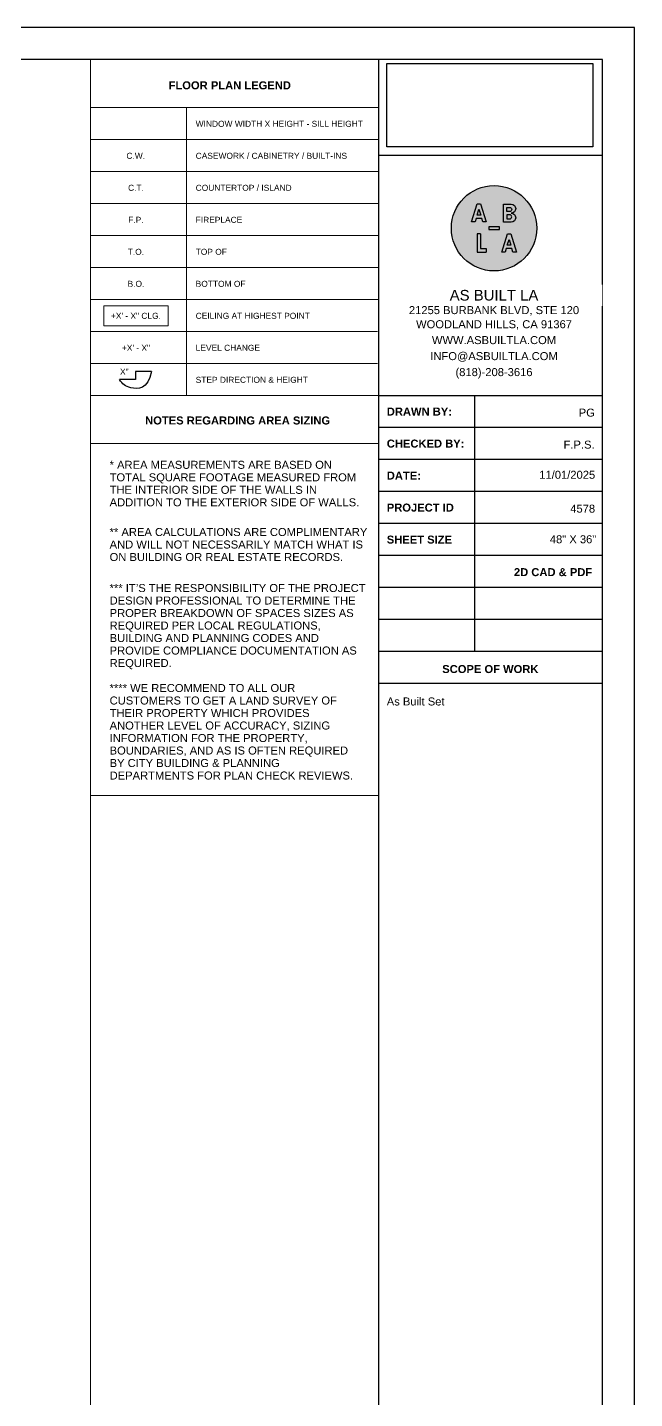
# Model space of a CAD drawing. Header units: inches. Extents: x -2078 to 106214, y -964 to 6385.
# Drawn here: x 74415 to 74870, y 3628 to 4657 of the extents above; entities that cross this region are included whole.
import ezdxf

# ---------------------------------------------------------------- set-up
doc = ezdxf.new("R2010")
doc.units = ezdxf.units.IN
doc.header["$MEASUREMENT"] = 0
doc.set_wipeout_variables(frame=1)
doc.layers.add('A-ANNO', color=2, linetype='Continuous', lineweight=5)
doc.layers.add('A-DETAIL-2', color=20, linetype='Continuous', lineweight=25)
doc.layers.add('A-HATCH', color=9, linetype='Continuous')
doc.layers.add('A-TB', color=7, linetype='Continuous')
doc.styles.add('Arial_3', font='arial.ttf', dxfattribs={"height": 0.125})
doc.styles.add('Arial_5', font='arial.ttf', dxfattribs={"height": 0.09375})
doc.styles.add('Arial_B_2', font='arialbd.ttf', dxfattribs={"height": 0.125})
doc.styles.add('JC', font='arial.ttf', dxfattribs={"height": 0.125})
picture_1 = doc.add_image_def('image1.png', size_in_pixel=(151, 61))

# ---------------------------------------------------------------- blocks, each defined once
blk = doc.blocks.new('JC_TB_48x36 - JC_TB_4836-1441736-Floor Plans')
at = {"layer": 'A-TB'}
for p, q in [((47.997, 24.012), (-0.003, 24.012)), ((47.997, -11.988), (47.997, 24.012)), ((47.497, 23.512), (0.747, 23.512)), ((47.497, 18.262), (43.997, 18.262)), ((47.497, 17.762), (43.997, 17.762)), ((47.497, 17.262), (43.997, 17.262)), ((47.497, 16.762), (43.997, 16.762)), ((47.497, 16.262), (43.997, 16.262)), ((47.497, 15.762), (43.997, 15.762)), ((47.497, 15.262), (43.997, 15.262)), ((47.497, 14.762), (43.997, 14.762)), ((47.497, 14.262), (43.997, 14.262)), ((47.497, 13.762), (43.997, 13.762))]:
    blk.add_line(p, q, dxfattribs=at)
at = {"layer": 'A-TB', "char_height": 0.125, "attachment_point": 1, "bg_fill": 3, "box_fill_scale": 1.25, "bg_fill_color": 256, "bg_fill_true_color": 13158600, "bg_fill_transparency": 0}
for s, insert, width, style in [('DRAWN BY:', (44.126, 18.073), 1.22463, 'Arial_B_2'), ('CHECKED BY:', (44.126, 17.573), 1.4645, 'Arial_B_2'), ('DATE:', (44.126, 17.073), 0.63441, 'Arial_B_2'), ('PROJECT ID', (44.126, 16.573), 1.26566, 'Arial_B_2'), ('SHEET SIZE', (44.126, 16.073), 1.23725, 'Arial_B_2'), ('48" X 36"', (46.673, 16.078), 0.87428, 'Arial_3'), ('SCOPE OF WORK', (44.992, 14.05), 1.82747, 'Arial_B_2')]:
    blk.add_mtext(s, dxfattribs=dict(at, insert=insert, width=width, style=style))
at = {"layer": 'A-TB'}
for p, q in [((43.997, 23.512), (43.997, -11.488)), ((47.497, -11.488), (47.497, 23.512)), ((45.497, 18.262), (45.497, 14.262))]:
    blk.add_line(p, q, dxfattribs=at)
blk = doc.blocks.new('Logo - ABLA - CAD Format')
at = {"layer": 'A-HATCH', "true_color": 0xc9ee63}
h = blk.add_hatch(color=71, dxfattribs=at)
h.dxf.hatch_style = 1
h.paths.add_polyline_path([(-0.707, 0.887), (-0.79, 0.617), (-0.624, 0.617)], flags=0)
h.paths.add_polyline_path([(0.595, 0.782), (0.736, 0.782, 1), (0.736, 0.977), (0.595, 0.977)], flags=0)
h.paths.add_polyline_path([(0.595, 0.438), (0.736, 0.438, 1), (0.736, 0.632), (0.595, 0.632)], flags=0)
h.paths.add_polyline_path([(0.624, -0.797), (0.79, -0.797), (0.707, -0.527)], flags=0)
h.paths.add_polyline_path([(-2, 0, 1), (2, 0, 1)])
h.paths.add_polyline_path([(0.803, 0.283), (0.44, 0.283), (0.44, 1.132), (0.803, 1.132, -1), (0.803, 0.707, -1)], flags=16)
h.paths.add_polyline_path([(0.736, 0.438), (0.595, 0.438), (0.595, 0.632), (0.736, 0.632, -1)], flags=0)
h.paths.add_polyline_path([(0.787, -0.267), (1.048, -1.116), (0.888, -1.116), (0.839, -0.957), (0.575, -0.957), (0.526, -1.116), (0.367, -1.116), (0.627, -0.267)], flags=16)
h.paths.add_polyline_path([(0.736, 0.782), (0.595, 0.782), (0.595, 0.977), (0.736, 0.977, -1)], flags=0)
h.paths.add_polyline_path([(0.707, -0.527), (0.79, -0.797), (0.624, -0.797)], flags=0)
h.paths.add_polyline_path([(0.25, 0.062), (0.25, -0.062), (-0.25, -0.062), (-0.25, 0.062)], flags=16)
h.paths.add_polyline_path([(-0.367, 0.298), (-0.526, 0.298), (-0.575, 0.458), (-0.839, 0.458), (-0.888, 0.298), (-1.048, 0.298), (-0.787, 1.147), (-0.627, 1.147)], flags=16)
h.paths.add_polyline_path([(-0.627, -0.267), (-0.627, -0.957), (-0.367, -0.957), (-0.367, -1.116), (-0.787, -1.116), (-0.787, -0.267)], flags=16)
h.paths.add_polyline_path([(-0.624, 0.617), (-0.79, 0.617), (-0.707, 0.887)], flags=0)
at = {"layer": 'A-HATCH'}
h = blk.add_hatch(color=250, dxfattribs=at)
h.dxf.hatch_style = 1
h.paths.add_polyline_path([(-0.627, 1.147), (-0.787, 1.147), (-1.048, 0.298), (-0.888, 0.298), (-0.839, 0.458), (-0.575, 0.458), (-0.526, 0.298), (-0.367, 0.298)])
h.paths.add_polyline_path([(-0.624, 0.617), (-0.79, 0.617), (-0.707, 0.887)], flags=16)
h.paths.add_polyline_path([(0.44, 0.283), (0.803, 0.283, 1), (0.803, 0.707, 1), (0.803, 1.132), (0.44, 1.132)])
h.paths.add_polyline_path([(0.595, 0.438), (0.595, 0.632), (0.736, 0.632, -1), (0.736, 0.438)], flags=16)
h.paths.add_polyline_path([(0.595, 0.782), (0.595, 0.977), (0.736, 0.977, -1), (0.736, 0.782)], flags=16)
h.paths.add_polyline_path([(0.367, -1.116), (0.526, -1.116), (0.575, -0.957), (0.839, -0.957), (0.888, -1.116), (1.048, -1.116), (0.787, -0.267), (0.627, -0.267)])
h.paths.add_polyline_path([(0.707, -0.527), (0.79, -0.797), (0.624, -0.797)], flags=16)
h.paths.add_polyline_path([(0.25, -0.062), (0.25, 0.062), (-0.25, 0.062), (-0.25, -0.062)])
h.paths.add_polyline_path([(-0.787, -1.116), (-0.367, -1.116), (-0.367, -0.957), (-0.627, -0.957), (-0.627, -0.267), (-0.787, -0.267)])
at = {"layer": 'A-HATCH', "true_color": 0xc9ee63}
h = blk.add_hatch(color=71, dxfattribs=at)
h.dxf.hatch_style = 1
h.paths.add_polyline_path([(-0.707, 0.887), (-0.79, 0.617), (-0.624, 0.617)])
h.paths.add_polyline_path([(0.736, 0.782, 1), (0.736, 0.977), (0.595, 0.977), (0.595, 0.782)])
h.paths.add_polyline_path([(0.595, 0.632), (0.595, 0.438), (0.736, 0.438, 1), (0.736, 0.632)])
h.paths.add_polyline_path([(0.624, -0.797), (0.79, -0.797), (0.707, -0.527)])
blk.add_circle((0, 0), 2)
at = {"layer": 'A-HATCH', "color": 250}
for points in [[(-0.627, 1.147), (-0.367, 0.298), (-0.526, 0.298), (-0.575, 0.458), (-0.839, 0.458), (-0.888, 0.298), (-1.048, 0.298), (-0.787, 1.147)], [(-0.707, 0.887), (-0.624, 0.617), (-0.79, 0.617)], [(0.25, 0.062), (-0.25, 0.062), (-0.25, -0.062), (0.25, -0.062)], [(0.787, -0.267), (1.048, -1.116), (0.888, -1.116), (0.839, -0.957), (0.575, -0.957), (0.526, -1.116), (0.367, -1.116), (0.627, -0.267)], [(0.707, -0.527), (0.79, -0.797), (0.624, -0.797)]]:
    blk.add_lwpolyline(points, close=True, dxfattribs=at)
for points in [[(0.803, 0.707, -1), (0.803, 0.283), (0.44, 0.283), (0.44, 1.132), (0.803, 1.132, -1)], [(0.595, 0.977), (0.736, 0.977, -1), (0.736, 0.782), (0.595, 0.782)], [(0.595, 0.438), (0.736, 0.438, 1), (0.736, 0.632), (0.595, 0.632)]]:
    blk.add_lwpolyline(points, format="xyb", close=True, dxfattribs=at)
for points in [[(-0.787, -0.267), (-0.787, -1.116), (-0.367, -1.116)], [(-0.627, -0.267), (-0.787, -0.267)], [(-0.627, -0.267), (-0.627, -0.957), (-0.367, -0.957)], [(-0.367, -0.957), (-0.367, -1.116)]]:
    blk.add_lwpolyline(points, dxfattribs=at)
blk = doc.blocks.new('TB-INFO-ABLA')
blk.add_wipeout([(168, 180), (168, 0), (0, 0), (0, 180)])
blk.add_wipeout([(168, 180), (168, 0), (0, 0), (0, 180)])
at = {"xscale": 16, "yscale": 16, "zscale": 16}
blk.add_blockref('Logo - ABLA - CAD Format', (86.6, 125.4), dxfattribs=at)
at = {"char_height": 6, "width": 168.619, "attachment_point": 2, "style": 'JC', "bg_fill": 2}
for s, insert in [('21255 BURBANK BLVD, STE 120', (86.6, 67)), ('(818)-208-3616', (86.6, 20.5))]:
    blk.add_mtext(s, dxfattribs=dict(at, insert=insert))
for s, insert in [('WOODLAND HILLS, CA 91367', (86.6, 56.4)), ('INFO@ASBUILTLA.COM', (86.6, 32.5))]:
    blk.add_mtext(s, dxfattribs=dict(at, insert=insert))
at = {"insert": (86.6, 44.5), "char_height": 6, "width": 168.619, "attachment_point": 2, "style": 'JC', "bg_fill": 2}
blk.add_mtext('WWW.ASBUILTLA.COM', dxfattribs=at)
blk.add_lwpolyline([(168, 180), (0, 180), (0, 0), (168, 0)], close=True)
at = {"insert": (86.6, 75.1), "char_height": 8, "width": 154.347, "attachment_point": 5, "style": 'JC', "bg_fill": 2}
blk.add_mtext('AS BUILT LA ', dxfattribs=at)

msp = doc.modelspace()

# ---------------------------------------------------------------- linework, layer by layer
at = {"layer": 'A-ANNO', "lineweight": 9}
for p, q in [((74677.88, 4632.663), (74461.88, 4632.663)), ((74461.88, 4632.663), (74461.88, 4380.663)), ((74461.88, 4632.663), (74461.88, 2952.663)), ((74677.88, 4596.663), (74461.88, 4596.663)), ((74533.88, 4596.663), (74533.88, 4380.663)), ((74677.88, 4572.663), (74461.88, 4572.663)), ((74677.88, 4308.663), (74677.88, 4560.663)), ((74677.88, 4560.663), (74677.88, 4524.663)), ((74677.88, 4548.663), (74461.88, 4548.663)), ((74677.88, 4524.663), (74461.88, 4524.663)), ((74677.88, 4500.663), (74461.88, 4500.663)), ((74677.88, 4476.663), (74461.88, 4476.663)), ((74677.88, 4452.663), (74461.88, 4452.663)), ((74677.88, 4428.663), (74461.88, 4428.663)), ((74677.88, 4404.663), (74461.88, 4404.663)), ((74677.88, 4380.663), (74461.88, 4380.663)), ((74461.88, 4380.663), (74461.88, 4080.663)), ((74677.88, 4380.663), (74461.88, 4380.663)), ((74461.88, 4344.663), (74677.88, 4344.663)), ((74461.88, 4080.663), (74677.88, 4080.663))]:
    msp.add_line(p, q, dxfattribs=at)
at = {"layer": 'A-DETAIL-2'}
for p, q in [((74495.714, 4392.709), (74483.714, 4392.709)), ((74507.714, 4398.582), (74495.714, 4398.582)), ((74495.714, 4398.582), (74495.714, 4392.709))]:
    msp.add_line(p, q, dxfattribs=at)
msp.add_open_spline([(74507.714, 4398.582), (74505.092, 4385.097), (74491.815, 4385.097), (74485.634, 4389.146), (74483.714, 4392.709)], degree=3, knots=[0, 0, 0, 0, 0.0199103671, 0.0342127174, 0.0342127174, 0.0342127174, 0.0342127174], dxfattribs=at)

# ---------------------------------------------------------------- texts
at = {"layer": 'A-ANNO', "lineweight": 50, "char_height": 6, "attachment_point": 1}
for s, insert, width, style in [('FLOOR PLAN LEGEND', (74520.478, 4616.231), 110.595, 'Arial_B_2'), ('NOTES REGARDING AREA SIZING', (74502.867, 4364.886), 166.4985, 'Arial_B_2'), ('* AREA MEASUREMENTS ARE BASED ON ', (74476.242, 4331.643), 205.131, 'Arial_3'), ('TOTAL SQUARE FOOTAGE MEASURED FROM ', (74476.242, 4322.268), 226.7955, 'Arial_3'), ('THE INTERIOR SIDE OF THE WALLS IN ', (74476.242, 4312.893), 192.102, 'Arial_3'), ('ADDITION TO THE EXTERIOR SIDE OF WALLS.', (74476.242, 4303.518), 227.4015, 'Arial_3'), ('** AREA CALCULATIONS ARE COMPLIMENTARY ', (74476.242, 4281.245), 236.946, 'Arial_3'), ('AND WILL NOT NECESSARILY MATCH WHAT IS ', (74476.242, 4271.87), 234.0675, 'Arial_3'), ('ON BUILDING OR REAL ESTATE RECORDS.', (74476.242, 4262.495), 212.2515, 'Arial_3'), ('2D CAD & PDF', (74779.422, 4251.147), 70.4475, 'Arial_B_2'), ('*** IT', (74476.242, 4239.247), 23.7855, 'Arial_3'), ('’', (74495.867, 4239.247), 2.2725, 'Arial_3'), ('S THE RESPONSIBILITY OF THE PROJECT ', (74497.742, 4239.247), 209.979, 'Arial_3'), ('DESIGN PROFESSIONAL TO DETERMINE THE ', (74476.242, 4229.872), 226.4925, 'Arial_3'), ('PROPER BREAKDOWN OF SPACES SIZES AS ', (74476.242, 4220.497), 225.735, 'Arial_3'), ('REQUIRED PER LOCAL REGULATIONS, ', (74476.242, 4211.122), 194.6775, 'Arial_3'), ('BUILDING AND PLANNING CODES AND ', (74476.242, 4201.747), 192.8595, 'Arial_3'), ('PROVIDE COMPLIANCE DOCUMENTATION AS ', (74476.242, 4192.372), 227.25, 'Arial_3'), ('REQUIRED.', (74476.242, 4182.997), 56.358, 'Arial_3'), ('**** WE RECOMMEND TO ALL OUR ', (74476.242, 4164.249), 171.6495, 'Arial_3'), ('CUSTOMERS TO GET A LAND SURVEY OF ', (74476.242, 4154.874), 209.5245, 'Arial_3'), ('THEIR PROPERTY WHICH PROVIDES ', (74476.242, 4145.499), 185.133, 'Arial_3'), ('ANOTHER LEVEL OF ACCURACY, SIZING ', (74476.242, 4136.124), 203.313, 'Arial_3'), ('INFORMATION FOR THE PROPERTY, ', (74476.242, 4126.749), 182.8605, 'Arial_3'), ('BOUNDARIES, AND AS IS OFTEN REQUIRED ', (74476.242, 4117.374), 219.8265, 'Arial_3'), ('BY CITY BUILDING & PLANNING ', (74476.242, 4107.999), 157.7115, 'Arial_3'), ('DEPARTMENTS FOR PLAN CHECK REVIEWS.', (74476.242, 4098.624), 221.796, 'Arial_3')]:
    msp.add_mtext(s, dxfattribs=dict(at, insert=insert, width=width, style=style))
at = {"layer": 'A-ANNO', "char_height": 4.5, "attachment_point": 1, "style": 'Arial_5'}
for s, insert, width in [('WINDOW WIDTH X HEIGHT - SILL HEIGHT', (74540.786, 4586.626), 153.924), ('C.W.', (74488.841, 4562.626), 17.4225), ('CASEWORK / CABINETRY / BUILT-INS', (74540.786, 4562.626), 139.077), ('C.T.', (74490.091, 4538.626), 14.544), ('COUNTERTOP / ISLAND', (74540.786, 4538.626), 88.3245), ('F.P.', (74490.216, 4514.626), 14.0895), ('FIREPLACE', (74540.786, 4514.626), 42.723), ('T.O.', (74489.841, 4490.626), 14.9985), ('TOP OF', (74540.786, 4490.626), 28.785), ('B.O.', (74489.716, 4466.626), 15.453), ('BOTTOM OF ', (74540.786, 4466.626), 48.177), ('+X\' - X" CLG.', (74477.222, 4442.626), 45.753), ('CEILING AT HIGHEST POINT', (74540.786, 4442.626), 104.535), ('+X\' - X"', (74485.466, 4418.626), 25.6035), ('LEVEL CHANGE', (74540.786, 4418.626), 59.2365), ('X"', (74484.03, 4400.745), 7.7265), ('STEP DIRECTION & HEIGHT', (74540.786, 4394.626), 103.02)]:
    msp.add_mtext(s, dxfattribs=dict(at, insert=insert, width=width))
at = {"layer": 'A-TB', "char_height": 6, "attachment_point": 1, "style": 'Arial_3', "bg_fill": 3, "box_fill_scale": 1.25, "bg_fill_color": 256, "bg_fill_true_color": 13158600, "bg_fill_transparency": 0}
for s, insert, width in [('PG', (74828.018, 4370.778), 14.6955), ('F.P.S.', (74816.642, 4346.778), 28.482), ('11/01/2025', (74798.406, 4324.179), 47.47386), ('4578', (74821.65, 4298.778), 22.422), ('As Built Set', (74684.06, 4154.153), 52.8735)]:
    msp.add_mtext(s, dxfattribs=dict(at, insert=insert, width=width))

# ---------------------------------------------------------------- next in the draw order: linework, layer by layer
at = {"layer": 'A-ANNO', "lineweight": 9}
msp.add_line((74677.88, 4080.663), (74677.88, 4380.663), dxfattribs=at)

# ---------------------------------------------------------------- next in the draw order: block references
at = {"layer": 'A-TB', "xscale": 48, "yscale": 48, "zscale": 48}
msp.add_blockref('JC_TB_48x36 - JC_TB_4836-1441736-Floor Plans', (72566.03, 3504.063), dxfattribs=at)

# ---------------------------------------------------------------- next in the draw order: linework, layer by layer
at = {"layer": 'A-ANNO', "flags": 128}
msp.add_lwpolyline([(74472.007, 4447.841), (74520.23, 4447.841), (74520.23, 4432.904), (74472.007, 4432.904)], close=True, dxfattribs=at)

# ---------------------------------------------------------------- next in the draw order: block references
msp.add_blockref('TB-INFO-ABLA', (74677.88, 4380.663))

# ---------------------------------------------------------------- next in the draw order: pictures from other files: only their frames are drawn
at = {"color": 7, "true_color": 0xffffff}
image = msp.add_image(picture_1, insert=(74684.217, 4567.228), size_in_units=(154.316, 62.339), dxfattribs=at)
image.dxf.flags = 15

doc.saveas('drawing.dxf')
